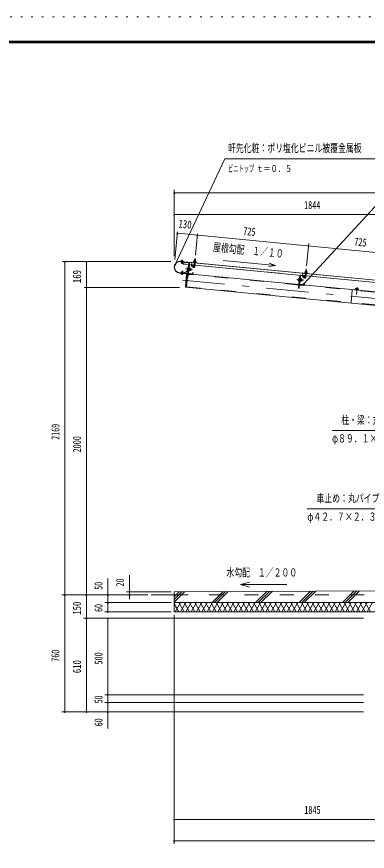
# Model space of a CAD drawing. Units: millimetres, scale not verified. Extents: x -31547 to 31550, y -14700 to 14700.
# Drawn here: x 10760 to 18732, y -4305 to 14700 of the extents above; entities that cross this region are included whole.
import ezdxf
from ezdxf.enums import TextEntityAlignment as Align

# ---------------------------------------------------------------- set-up
doc = ezdxf.new("R2010")
doc.units = ezdxf.units.MM
doc.header["$LTSCALE"] = 80
for name, pattern in [('USER2', [10, 4, -6]), ('USER3', [24, 12, -5, 2, -5]), ('USER4', [3, 0.5, -2.5])]:
    doc.linetypes.add(name, pattern=pattern)
for name, color, linetype, lineweight in [('0-6_2-02BOLD', 7, 'Continuous', 18), ('0-7_2-12HIDDEN', 3, 'USER2', 18), ('0-8_2-22CENTER', 3, 'USER3', 18), ('0-9_2-42THIN', 4, 'Continuous', 18), ('0-A_2-52DIM', 3, 'Continuous', 18), ('0-B_2-62HATCH', 2, 'Continuous', 18), ('0-C_F-F1PAPER', 5, 'Continuous', 18), ('0-D_F-E_J_ADD', 5, 'USER4', 18)]:
    doc.layers.add(name, color=color, linetype=linetype, lineweight=lineweight)
doc.styles.add('ＭＳ ゴシック', font='')
doc.styles.get('ＭＳ ゴシック').set_extended_font_data('MS Gothic')

msp = doc.modelspace()

# ---------------------------------------------------------------- linework, layer by layer
at = {"layer": '0-6_2-02BOLD'}
for p, q in [((19983.02, 8598.56), (14489.97, 9127.48)), ((14509.82, 9125.56), (14509.34, 9120.5)), ((14510.92, 9132.83), (14512.09, 9145.01)), ((14530.25, 9118.49), (14530.73, 9123.55)), ((14531.04, 9130.92), (14532.21, 9143.09)), ((14542.26, 9142.14), (14541.11, 9129.96)), ((14800.02, 9117.31), (14801.73, 9135.15)), ((14826.62, 9165.51), (14805.72, 9167.53)), ((14824.36, 9132.98), (14822.64, 9115.13)), ((14526.79, 9082.1), (14505.88, 9084.09)), ((14547.66, 9116.81), (14548.16, 9121.87)), ((14547.98, 9120.14), (19982.85, 8596.82)), ((14674.13, 9086.36), (14621.32, 8537.81)), ((14654.29, 8938.64), (14637.56, 8940.25)), ((14640.07, 8966.4), (14656.8, 8964.79)), ((14674.12, 9086.35), (14658.65, 8925.66)), ((14667.98, 9022.43), (14679.12, 9021.36)), ((14686.98, 9044.52), (14669, 8857.77)), ((14793.97, 9045.47), (14682.48, 9056.2)), ((14682.75, 8942.07), (14690.39, 8948.36)), ((14691.06, 8955.33), (14683.42, 8949.04)), ((14709.35, 8933.34), (14689.13, 8935.29)), ((14691.65, 8961.43), (14711.86, 8959.49)), ((14775.31, 9041.63), (14693.09, 9049.55)), ((14718.66, 8931.58), (14721.33, 8959.44)), ((14785.93, 9034.98), (14783.64, 9011.29)), ((14798.83, 9095.98), (14791.42, 9019.12)), ((14816.11, 9056.39), (14795.21, 9058.41)), ((14812.33, 9017.1), (14819.73, 9093.97)), ((17319.78, 8802.25), (14814.87, 9043.45)), ((14464.44, 8862.35), (14621.91, 8847.2)), ((14622.09, 8848.93), (14464.61, 8864.1)), ((14512.03, 8852.13), (14510.87, 8839.96)), ((14530.99, 8838.04), (14532.15, 8850.22)), ((14655.36, 8920.71), (14557.25, 8868.13)), ((14562.54, 8858.25), (14657.05, 8908.91)), ((14662.35, 8847.16), (17177.03, 8605.03)), ((14674.04, 8851.66), (14756.26, 8843.75)), ((17193.8, 8779.21), (17204.94, 8778.14)), ((17194.82, 8614.56), (17212.8, 8801.3)), ((17218.91, 8806.34), (17301.13, 8798.41)), ((17317.24, 8775.9), (17324.64, 8852.77)), ((17341.93, 8813.17), (17321.03, 8815.19)), ((17325.83, 8874.1), (17327.55, 8891.95)), ((17345.55, 8850.75), (17338.15, 8773.89)), ((19845.6, 8559.04), (17340.69, 8800.24)), ((17350.18, 8889.77), (17348.45, 8871.92)), ((17180.1, 8695.43), (17163.37, 8697.04)), ((17182.62, 8721.58), (17165.89, 8723.19)), ((17178.51, 8678.89), (17184.08, 8678.35)), ((17188.17, 8603.95), (19702.84, 8361.82)), ((17282.07, 8600.54), (17199.86, 8608.45)), ((17206.38, 8676.2), (17200.8, 8676.74)), ((17213.58, 8677.98), (17206.61, 8678.65)), ((17216.21, 8705.15), (17208.56, 8698.85)), ((17216.87, 8712.12), (17209.23, 8705.82)), ((17214.94, 8692.07), (17235.16, 8690.13)), ((17237.68, 8716.28), (17217.46, 8718.22)), ((17218.72, 8731.3), (17238.95, 8729.35)), ((17247.15, 8716.23), (17240.19, 8716.9)), ((14603.9, 8539.49), (19927.96, 8026.85)), ((18480.21, 8508.01), (18478.16, 8486.77)), ((18512.36, 8483.48), (18514.4, 8504.72)), ((14339.83, 1532.9), (13814.83, 1532.9)), ((14339.83, 1602.9), (20641.41, 1634.25))]:
    msp.add_line(p, q, dxfattribs=at)
for points in [[(14490.14, 9129.22), (14652.84, 9113.55), (14652.67, 9111.81)], [(14542.26, 9142.14), (14539.39, 9144.18), (14505.24, 9147.44), (14502.03, 9145.98), (14500.87, 9133.79)], [(14833.95, 9114.05), (14835.67, 9131.89), (14832.81, 9133.93), (14793.62, 9137.71), (14790.41, 9136.25), (14788.69, 9118.41)], [(14802.76, 9136.83), (14805.72, 9167.53), (14807.63, 9169.1), (14825.04, 9167.43), (14826.62, 9165.51), (14823.67, 9134.81)], [(14668.91, 9105.14), (14491.93, 9122.18), (14490.85, 9111.03), (14667.83, 9093.99)], [(14508.28, 9109.35), (14505.88, 9084.09), (14509.04, 9080.28), (14522.98, 9078.95), (14526.79, 9082.1), (14529.19, 9107.34)], [(14671.18, 9055.7), (14542.97, 9068.04), (14546.59, 9105.66)], [(14658.06, 8977.87), (14641.33, 8979.48), (14638.5, 8975.51), (14634.27, 8931.62), (14636.29, 8927.18), (14653.03, 8925.57)], [(14685.27, 9085.29), (14653.97, 8760.06), (14642.82, 8761.14)], [(14658.26, 8921.57), (14652.69, 8922.11), (14658.4, 8981.33), (14663.97, 8980.8)], [(14674.99, 8919.96), (14680.56, 8919.42), (14686.27, 8978.64), (14680.69, 8979.18)], [(14686.03, 8976.21), (14693, 8975.53), (14687.77, 8921.19), (14680.8, 8921.86)], [(14687.87, 8922.21), (14708.09, 8920.26), (14710.92, 8924.23), (14715.15, 8968.13), (14713.13, 8972.56), (14692.9, 8974.51)], [(14714.37, 8960.11), (14721.33, 8959.44), (14726.07, 8953.72), (14724.38, 8936.29), (14718.66, 8931.58), (14711.69, 8932.25)], [(14776.95, 9012.52), (14754.73, 9028.37), (14742.54, 9011.27), (14764.76, 8995.42)], [(14783.64, 9011.29), (14778.07, 9011.83), (14780.35, 9035.52)], [(14553.27, 8867.33), (14489.08, 8873.51), (14488, 8862.35), (14552.2, 8856.18)], [(14542.21, 8849.26), (14541.04, 8837.08), (14537.82, 8835.61), (14503.69, 8838.87), (14500.81, 8840.92), (14501.97, 8853.1)], [(14534.36, 8869.15), (14537.19, 8898.96), (14516.29, 8900.95), (14513.44, 8871.16)], [(14516.29, 8900.95), (14520.1, 8904.1), (14534.04, 8902.77), (14537.19, 8898.96)], [(14651.2, 8848.23), (14633.79, 8849.91), (14603.9, 8539.49), (14594.45, 8550.95), (14622.33, 8840.47), (14633.79, 8849.91)], [(14627.65, 8851.92), (14629.15, 8867.6), (14627.41, 8867.76), (14625.9, 8852.08)], [(14762.37, 8848.78), (14764.65, 8872.47), (14770.23, 8871.94), (14767.95, 8848.25)], [(17207.22, 8801.83), (17179.78, 8516.85), (17168.63, 8517.93), (17193.79, 8779.22)], [(17302.77, 8769.31), (17280.55, 8785.15), (17268.35, 8768.06), (17290.58, 8752.21)], [(17306.17, 8792.31), (17303.88, 8768.62), (17309.46, 8768.08), (17311.74, 8791.76)], [(17359.77, 8870.83), (17361.49, 8888.68), (17358.62, 8890.72), (17319.43, 8894.5), (17316.23, 8893.04), (17314.52, 8875.19)], [(17328.58, 8893.61), (17331.54, 8924.31), (17352.44, 8922.31), (17349.48, 8891.6)], [(17331.54, 8924.31), (17333.45, 8925.89), (17350.86, 8924.22), (17352.44, 8922.31)], [(17183.88, 8734.65), (17167.14, 8736.27), (17164.32, 8732.3), (17160.09, 8688.4)], [(17160.09, 8688.4), (17162.11, 8683.97), (17178.84, 8682.35)], [(17178.51, 8678.89), (17184.21, 8738.12), (17189.79, 8737.58)], [(17206.38, 8676.2), (17212.09, 8735.43), (17206.51, 8735.97)], [(17211.85, 8732.99), (17218.82, 8732.32), (17213.58, 8677.98)], [(17238.95, 8729.35), (17240.96, 8724.91), (17236.73, 8681.02), (17233.9, 8677.05), (17213.69, 8679)], [(17237.51, 8689.04), (17244.47, 8688.36), (17247.15, 8716.23), (17251.88, 8710.5), (17250.2, 8693.08), (17244.47, 8688.36)], [(17293.76, 8605.03), (17296.04, 8628.72), (17290.46, 8629.25), (17288.19, 8605.57)], [(18531.17, 8474.63), (18531.84, 8481.6), (18458.68, 8488.65), (18458.01, 8481.68)], [(18461.06, 8488.42), (18463.11, 8509.66), (18468.86, 8512.28), (18526.35, 8506.74), (18531.5, 8503.07), (18529.46, 8481.83)], [(19974.83, 1147.9), (14339.83, 1147.9), (14339.83, 1602.9)], [(19974.83, 1007.9), (19974.83, 1357.9), (14339.83, 1357.9)]]:
    msp.add_lwpolyline(points, dxfattribs=at)
for points in [[(14499.21, 9133.95), (14498.67, 9128.38), (14542.23, 9124.22), (14542.77, 9129.8)], [(14838.66, 9107.96), (14782.92, 9113.34), (14783.46, 9118.91), (14839.2, 9113.53)], [(14544.39, 8854.68), (14543.87, 8849.1), (14500.31, 8853.26), (14500.84, 8858.83)], [(17309.27, 8875.69), (17365.02, 8870.32), (17364.48, 8864.74), (17308.73, 8870.12)]]:
    msp.add_lwpolyline(points, close=True, dxfattribs=at)
for centre, radius, start, end in [((14477.29, 8995.78), 134.05, 84.49997, 264.49997), ((14477.29, 8995.78), 132.3, 84.49997, 264.49997), ((14506.46, 9139.18), 8.11, 46.00594, 84.55217), ((14519.49, 9116.16), 29.79, 64.72084, 104.38129), ((14536.62, 9136.3), 8.11, 84.55217, 123.0836), ((14795.27, 9127.44), 10.06, 50.11574, 110.11574), ((14809.6, 9098.38), 37.62, 66.91203, 102.08795), ((14829.22, 9124.17), 10.06, 58.88425, 118.88425), ((14644.52, 8932.98), 10.07, 133.77223, 174.49905), ((14672.82, 8950.06), 36.61, 153.47365, 195.52446), ((14648.29, 8972.21), 10.07, 174.49905, 215.22588), ((14667.16, 9087.02), 7, 354.49998, 84.49997), ((14667.16, 9087.02), 18.2, 354.49998, 84.49997), ((14692.55, 9043.98), 11.2, 84.4973, 174.4973), ((14692.55, 9043.98), 5.6, 84.4973, 174.4973), ((14701.12, 8927.53), 10.07, 354.49905, 35.22588), ((14676.59, 8949.69), 36.61, 333.47365, 15.52446), ((14704.9, 8966.76), 10.07, 313.77223, 354.49905), ((14782.28, 9019.99), 30.18, 234.5, 354.5), ((14774.78, 9036.05), 5.6, 354.5092, 84.50122), ((14774.78, 9036.05), 11.2, 354.50143, 84.50122), ((14782.28, 9019.99), 9.19, 234.5, 354.5), ((14785.73, 9106.03), 7, 84.4998, 264.4998), ((14834.51, 9101.33), 7, 264.50061, 84.50061), ((14506.45, 8846.75), 8.11, 264.55217, 303.0836), ((14523.59, 8866.89), 29.79, 244.72084, 284.38129), ((14536.61, 8843.87), 8.11, 226.00594, 264.55217), ((14553.94, 8874.3), 18.2, 264.49997, 298.1879), ((14553.94, 8874.3), 7, 264.49997, 298.18448), ((14622.42, 8852.42), 5.25, 264.49997, 354.49997), ((14622.42, 8852.42), 3.5, 264.49997, 354.49997), ((14652.38, 8926.27), 6.3, 298.20261, 313.75566), ((14674.57, 8857.23), 11.2, 174.4973, 264.48845), ((14674.57, 8857.23), 5.6, 174.4973, 264.48845), ((14756.79, 8849.32), 11.2, 264.49953, 354.50208), ((14756.79, 8849.32), 5.6, 264.49953, 354.5092), ((17218.37, 8800.76), 11.2, 84.4973, 174.4973), ((17218.37, 8800.76), 5.6, 84.4973, 174.4973), ((17308.1, 8776.78), 30.18, 234.5, 354.5), ((17300.59, 8792.84), 5.6, 354.5092, 84.50122), ((17300.59, 8792.84), 11.2, 354.50143, 84.50122), ((17308.1, 8776.78), 9.19, 234.5, 354.5), ((17311.55, 8862.82), 7, 84.4998, 264.4998), ((17321.09, 8884.22), 10.06, 50.11574, 110.11574), ((17335.43, 8855.17), 37.62, 66.91203, 102.08795), ((17355.03, 8880.96), 10.06, 58.88425, 118.88425), ((17360.32, 8858.12), 7, 264.50061, 84.50061), ((17170.33, 8689.77), 10.07, 133.77223, 174.49905), ((17198.64, 8706.84), 36.61, 153.47365, 195.52446), ((17174.11, 8728.99), 10.07, 174.49905, 215.22588), ((17200.39, 8614.02), 11.2, 174.4973, 264.48845), ((17200.39, 8614.02), 5.6, 174.4973, 264.48845), ((17202.4, 8706.48), 36.61, 333.47365, 15.52446), ((17226.95, 8684.32), 10.07, 354.49905, 35.22588), ((17230.72, 8723.55), 10.07, 313.77223, 354.49905), ((17282.61, 8606.11), 11.2, 264.49953, 354.50208), ((17282.61, 8606.11), 5.6, 264.49953, 354.5092), ((18470.69, 8498.8), 13.24, 44.06885, 84.5), ((18492.99, 8461.5), 48.23, 63.6357, 105.3643), ((18521.98, 8493.86), 13.24, 84.5, 124.92831)]:
    msp.add_arc(centre, radius, start, end, dxfattribs=at)
at = {"layer": '0-7_2-12HIDDEN'}
for p, q in [((14543.14, 9069.78), (14671.34, 9057.44)), ((14682.64, 9057.93), (14794.13, 9047.2)), ((14815.04, 9045.19), (17319.94, 8803.99)), ((17175.61, 8590.39), (14660.94, 8832.53)), ((17340.85, 8801.98), (19845.76, 8560.79)), ((14622.72, 8552.44), (19929.37, 8041.48)), ((19701.42, 8347.18), (17186.76, 8589.32)), ((18388.7, 8473.58), (18361.62, 8192.43)), ((14339.84, 1532.9), (28409.84, 1532.9))]:
    msp.add_line(p, q, dxfattribs=at)
at = {"layer": '0-8_2-22CENTER'}
for p, q in [((14515.59, 9075.79), (14523.74, 9160.43)), ((14819.25, 9198.43), (14801.88, 9018.11)), ((14760.06, 8941.64), (14601.55, 8956.92)), ((14732.52, 9028.17), (14741.44, 9120.84)), ((14770.86, 9003.97), (14737.37, 9027.84)), ((17345.06, 8955.22), (17327.69, 8774.89)), ((14527.49, 8907.27), (14519.34, 8822.63)), ((17258.34, 8784.95), (17267.26, 8877.63)), ((17296.67, 8760.76), (17263.19, 8784.63)), ((14531.74, 8703.08), (19942.91, 8182.06)), ((17285.88, 8698.43), (17127.36, 8713.71)), ((18500.96, 8544.35), (18484.52, 8373.64))]:
    msp.add_line(p, q, dxfattribs=at)
for centre in [(14782.28, 9019.99), (17308.1, 8776.78)]:
    msp.add_arc(centre, 19.69, 234.5, 354.5, dxfattribs=at)
at = {"layer": '0-9_2-42THIN'}
for p, q in [((14512.62, 9125.3), (14512.14, 9120.23)), ((14527.47, 9118.76), (14527.96, 9123.82)), ((14807.63, 9169.1), (14804.5, 9136.66)), ((14821.93, 9134.98), (14825.05, 9167.43)), ((14511.08, 9109.08), (14508.41, 9081.04)), ((14523.73, 9079.58), (14526.4, 9107.61)), ((14712.02, 8935.74), (14722.48, 8934.73)), ((14724.49, 8955.63), (14714.03, 8956.64)), ((14794.58, 9051.9), (14796.95, 9058.23)), ((14796.95, 9058.23), (14800.57, 9095.81)), ((14516.24, 8870.9), (14519.34, 8903.48)), ((14534.67, 8902.01), (14531.56, 8869.42)), ((17333.45, 8925.89), (17330.32, 8893.45)), ((17347.74, 8891.76), (17350.86, 8924.21)), ((17237.84, 8692.52), (17248.29, 8691.51)), ((17250.3, 8712.41), (17239.85, 8713.42))]:
    msp.add_line(p, q, dxfattribs=at)
for points in [[(14817.99, 9094.14), (14814.37, 9056.56), (14815.49, 9049.88)], [(17320.4, 8808.69), (17322.77, 8815.02), (17326.39, 8852.59)], [(17343.8, 8850.92), (17340.19, 8813.35), (17341.3, 8806.68)]]:
    msp.add_lwpolyline(points, dxfattribs=at)
at = {"layer": '0-A_2-52DIM'}
for p, q in [((17291.9, 8618.92), (19904.83, 11465.9)), ((14357.34, 10685.45), (14329.34, 10685.45)), ((14343.34, 9245.24), (14343.34, 10755.45)), ((14343.34, 10685.45), (28406.32, 10685.45)), ((14357.34, 10195.45), (14329.34, 10195.45)), ((28406.32, 10195.45), (14343.34, 10195.45)), ((14416.66, 9801.26), (14356.15, 9172.78)), ((14427.45, 9767.92), (14399.45, 9767.92)), ((19921.47, 9237.56), (14413.45, 9767.92)), ((14873.05, 9757.32), (14825.95, 9268.11)), ((14883.84, 9723.97), (14855.84, 9723.97)), ((17351.76, 9024.9), (17400.69, 9533.02)), ((17409.66, 9480.76), (17381.66, 9480.76)), ((11802.34, 9124.4), (14266.46, 9124.4)), ((11868.84, 9124.4), (11840.84, 9124.4)), ((11854.84, 1532.9), (11854.84, 9124.4)), ((12358.84, 9124.4), (12330.84, 9124.4)), ((12344.84, 1532.9), (12344.84, 9124.4)), ((14374.07, 9058.64), (14346.07, 9058.64)), ((16499.86, 9091.05), (16647.38, 9035.89)), ((17305.91, 8618.92), (17277.91, 8618.92)), ((12292.34, 8532.9), (14462.19, 8532.9)), ((12358.84, 8532.9), (12330.84, 8532.9)), ((19327.34, 3492.9), (17367.33, 3492.9)), ((12834.83, 1147.9), (12834.83, 1910.9)), ((13324.83, 1980.9), (13324.83, 1438.97)), ((16052.26, 1713.33), (15849.41, 1767.69)), ((11784.84, 1532.9), (13744.84, 1532.9)), ((11868.84, 1532.9), (11840.84, 1532.9)), ((11854.83, -1127.1), (11854.83, 1532.9)), ((12358.84, 1532.9), (12330.84, 1532.9)), ((12344.83, -1127.1), (12344.83, 1532.9)), ((12848.83, 1532.9), (12820.83, 1532.9)), ((13254.83, 1602.9), (14269.83, 1602.9)), ((13338.83, 1602.9), (13310.83, 1602.9)), ((13338.83, 1532.9), (13310.83, 1532.9)), ((14269.83, 1357.9), (12764.83, 1357.9)), ((12848.83, 1357.9), (12820.83, 1357.9)), ((14269.83, 1147.9), (12764.83, 1147.9)), ((12848.83, 1147.9), (12820.83, 1147.9)), ((18644.83, 1007.9), (12274.83, 1007.9)), ((12358.83, 1007.91), (12330.83, 1007.91)), ((12848.83, 1007.9), (12820.83, 1007.9)), ((12834.83, 1007.9), (12834.83, -1505.1)), ((14339.83, -4137.1), (14339.83, 1077.9)), ((18644.83, -742.1), (12764.83, -742.1)), ((12848.83, -742.1), (12820.83, -742.1)), ((12764.83, -917.1), (18644.83, -917.1)), ((12848.83, -917.1), (12820.83, -917.1)), ((18644.83, -1127.1), (11784.83, -1127.1)), ((11868.83, -1127.1), (11840.83, -1127.1)), ((12358.83, -1127.1), (12330.83, -1127.1)), ((12848.83, -1127.1), (12820.83, -1127.1)), ((14353.83, -3577.1), (14325.83, -3577.1)), ((28409.83, -3577.1), (14339.83, -3577.1)), ((14353.83, -4067.1), (14325.83, -4067.1)), ((28409.83, -4067.1), (14339.83, -4067.1))]:
    msp.add_line(p, q, dxfattribs=at)
for points in [[(14360.07, 9058.64), (15494.83, 11465.9), (19134.83, 11465.9)], [(15457.97, 9150.42), (16647.38, 9035.89), (16492.04, 9009.89)], [(17929.94, 5275.48), (19889.93, 5275.48), (20676.89, 4597.82)], [(16899.41, 1767.69), (15849.41, 1767.69), (16052.26, 1822.04)]]:
    msp.add_lwpolyline(points, dxfattribs=at)
for centre in [(14343.34, 10685.45), (14343.34, 10195.45), (14413.45, 9767.92), (14869.84, 9723.97), (17395.66, 9480.76), (11854.84, 9124.4), (12344.84, 9124.4), (14360.07, 9058.64), (17291.91, 8618.92), (12344.84, 8532.9), (11854.84, 1532.9), (12344.84, 1532.9), (12834.83, 1532.9), (13324.83, 1602.9), (13324.83, 1532.9), (12834.83, 1357.9), (12834.83, 1147.9), (12344.83, 1007.91), (12834.83, 1007.9), (12834.83, -742.1), (12834.83, -917.1), (11854.83, -1127.1), (12344.83, -1127.1), (12834.83, -1127.1), (14339.83, -3577.1), (14339.83, -4067.1)]:
    msp.add_arc(centre, 14, 180, 0, dxfattribs=at)
at = {"layer": '0-B_2-62HATCH'}
for p, q in [((14339.83, 1368.15), (14575.76, 1604.08)), ((14516.07, 1603.78), (14339.83, 1427.54)), ((14339.83, 1486.94), (14456.38, 1603.48)), ((15200.75, 1357.9), (15451.27, 1608.43)), ((15510.97, 1608.73), (15260.14, 1357.9)), ((15319.54, 1357.9), (15570.67, 1609.03)), ((16446.17, 1613.38), (16190.69, 1357.9)), ((16505.86, 1613.68), (16250.09, 1357.9)), ((16309.49, 1357.9), (16565.56, 1613.98)), ((17180.65, 1357.9), (17441.07, 1618.33)), ((17500.77, 1618.63), (17240.04, 1357.9)), ((17299.44, 1357.9), (17560.46, 1618.93)), ((18435.97, 1623.28), (18170.59, 1357.9)), ((18229.99, 1357.9), (18495.66, 1623.58)), ((18289.39, 1357.9), (18555.36, 1623.88)), ((14339.83, 1317.94), (14362.91, 1357.9)), ((14484.15, 1357.9), (14362.9, 1147.9)), ((14443.74, 1357.9), (14564.97, 1147.9)), ((14605.39, 1357.9), (14484.15, 1147.9)), ((14686.22, 1147.9), (14564.97, 1357.9)), ((14605.39, 1147.9), (14726.63, 1357.9)), ((14686.22, 1357.9), (14807.46, 1147.9)), ((14847.88, 1357.9), (14726.63, 1147.9)), ((14928.71, 1147.9), (14807.46, 1357.9)), ((14847.88, 1147.9), (14969.12, 1357.9)), ((14928.71, 1357.9), (15049.95, 1147.9)), ((15090.37, 1357.9), (14969.12, 1147.9)), ((15171.2, 1147.9), (15049.95, 1357.9)), ((15090.37, 1147.9), (15211.6, 1357.9)), ((15292.44, 1147.9), (15171.2, 1357.9)), ((15332.85, 1357.9), (15211.6, 1147.9)), ((15292.43, 1357.9), (15413.68, 1147.9)), ((15454.09, 1357.9), (15332.85, 1147.9)), ((15534.93, 1147.9), (15413.68, 1357.9)), ((15454.1, 1147.9), (15575.34, 1357.9)), ((15534.93, 1357.9), (15656.17, 1147.9)), ((15696.59, 1357.9), (15575.34, 1147.9)), ((15777.42, 1147.9), (15656.17, 1357.9)), ((15696.59, 1147.9), (15817.83, 1357.9)), ((15777.42, 1357.9), (15898.65, 1147.9)), ((15939.07, 1357.9), (15817.83, 1147.9)), ((16019.9, 1147.9), (15898.65, 1357.9)), ((15939.07, 1147.9), (16060.31, 1357.9)), ((16019.9, 1357.9), (16141.15, 1147.9)), ((16181.56, 1357.9), (16060.31, 1147.9)), ((16262.39, 1147.9), (16141.15, 1357.9)), ((16181.56, 1147.9), (16302.8, 1357.9)), ((16262.39, 1357.9), (16383.64, 1147.9)), ((16424.05, 1357.9), (16302.8, 1147.9)), ((16504.88, 1147.9), (16383.64, 1357.9)), ((16424.05, 1147.9), (16545.29, 1357.9)), ((16504.88, 1357.9), (16626.12, 1147.9)), ((16666.53, 1357.9), (16545.28, 1147.9)), ((16747.36, 1147.9), (16626.12, 1357.9)), ((16666.53, 1147.9), (16787.78, 1357.9)), ((16747.36, 1357.9), (16868.61, 1147.9)), ((16909.02, 1357.9), (16787.78, 1147.9)), ((16989.85, 1147.9), (16868.61, 1357.9)), ((16909.02, 1147.9), (17030.27, 1357.9)), ((16989.85, 1357.9), (17111.1, 1147.9)), ((17151.51, 1357.9), (17030.27, 1147.9)), ((17232.33, 1147.9), (17111.1, 1357.9)), ((17151.51, 1147.9), (17272.75, 1357.9)), ((17232.33, 1357.9), (17353.58, 1147.9)), ((17393.99, 1357.9), (17272.75, 1147.9)), ((17474.83, 1147.9), (17353.58, 1357.9)), ((17393.99, 1147.9), (17515.24, 1357.9)), ((17474.83, 1357.9), (17596.07, 1147.9)), ((17636.49, 1357.9), (17515.24, 1147.9)), ((17717.32, 1147.9), (17596.07, 1357.9)), ((17636.48, 1147.9), (17757.73, 1357.9)), ((17717.32, 1357.9), (17838.56, 1147.9)), ((17878.97, 1357.9), (17757.73, 1147.9)), ((17959.8, 1147.9), (17838.56, 1357.9)), ((17878.97, 1147.9), (18000.21, 1357.9)), ((17959.8, 1357.9), (18081.04, 1147.9)), ((18121.46, 1357.9), (18000.21, 1147.9)), ((18202.29, 1147.9), (18081.04, 1357.9)), ((18121.46, 1147.9), (18242.7, 1357.9)), ((18323.53, 1147.9), (18202.29, 1357.9)), ((18363.95, 1357.9), (18242.7, 1147.9)), ((18323.53, 1357.9), (18444.78, 1147.9)), ((18485.19, 1357.9), (18363.95, 1147.9)), ((18566.01, 1147.9), (18444.78, 1357.9)), ((18485.19, 1147.9), (18606.43, 1357.9)), ((18566.02, 1357.9), (18687.26, 1147.9)), ((18727.68, 1357.9), (18606.43, 1147.9)), ((18808.51, 1147.9), (18687.26, 1357.9)), ((18727.68, 1147.9), (18848.92, 1357.9)), ((14443.74, 1147.9), (14339.83, 1327.86))]:
    msp.add_line(p, q, dxfattribs=at)
at = {"layer": '0-C_F-F1PAPER'}
for points in [[(30849.95, -14000), (30849.95, 14140), (-9330.05, 14140), (-9330.05, -14000)], [(30846.45, -13996.5), (30846.45, 14136.5), (-9326.55, 14136.5), (-9326.55, -13996.5)], [(30842.95, -13993), (-9323.05, -13993), (-9323.05, 14133), (30842.95, 14133)], [(30839.45, -13989.5), (30839.45, 14129.5), (-9319.55, 14129.5), (-9319.55, -13989.5)], [(30835.95, -13986), (-9316.05, -13986), (-9316.05, 14126), (30835.95, 14126)], [(30832.45, -13982.5), (30832.45, 14122.5), (-9312.55, 14122.5), (-9312.55, -13982.5)], [(30828.95, -13979), (-9309.05, -13979), (-9309.05, 14119), (30828.95, 14119)], [(30825.45, -13975.5), (30825.45, 14115.5), (-9305.55, 14115.5), (-9305.55, -13975.5)], [(30821.95, -13972), (30821.95, 14112), (-9302.05, 14112), (-9302.05, -13972)], [(30818.45, -13968.5), (30818.45, 14108.5), (-9298.55, 14108.5), (-9298.55, -13968.5)], [(30814.95, -13965), (-9295.05, -13965), (-9295.05, 14105), (30814.95, 14105)]]:
    msp.add_lwpolyline(points, close=True, dxfattribs=at)
at = {"layer": '0-D_F-E_J_ADD'}
msp.add_lwpolyline([(31549.95, -14700), (-10030.05, -14700), (-10030.05, 14700), (31549.95, 14700)], close=True, dxfattribs=at)

# ---------------------------------------------------------------- texts
at = {"layer": '0-A_2-52DIM', "color": 7, "style": 'ＭＳ ゴシック'}
for s, height, width, p in [('軒先化粧：ポリ塩化ビニル被覆金属板', 182.3, 0.7, (15564.83, 11560.78)), ('ビニトップ ', 155, 0.55, (15564.84, 11115.9)), ('ｔ＝０．５', 155, 0.75, (16207.82, 11115.9)), ('1844', 182.3, 0.75, (17293.76, 10265.45)), ('柱・梁：丸パイプ', 182.3, 0.7, (18139.94, 5370.36)), ('φ８９．１×４．２', 182.3, 0.7, (17929.94, 4950.35)), ('車止め：丸パイプ', 182.3, 0.7, (17577.33, 3587.78)), ('φ４２．７×２．３', 182.3, 0.7, (17367.33, 3167.77)), ('水勾配\u3000１／２００', 182.3, 0.7, (15529.56, 1897.56)), ('1845', 182.3, 0.75, (17299.47, -3507.1))]:
    msp.add_text(s, height=height, dxfattribs=dict(at, width=width)).set_placement(p, align=Align.BOTTOM_LEFT)
for s, rotation, width, p in [('130', 354.5, 0.8, (14426.96, 9844.34)), ('725', 354.5, 0.65, (15898.62, 9677.65)), ('屋根勾配\u3000１／１０', 354.5, 0.7, (15213.63, 9309.87)), ('725', 354.501, 0.65, (18424.43, 9434.44)), ('169', 90, 0.8, (12274.84, 8633.95)), ('2169', 90, 0.7, (11784.84, 5064.92)), ('2000', 90, 0.75, (12274.84, 4776.66)), ('50', 90, 0.7, (12764.83, 1649.5)), ('20', 90, 0.7, (13254.83, 1725.65)), ('150', 90, 0.8, (12274.83, 1082.12)), ('60', 90, 0.7, (12764.83, 1144.94)), ('760', 90, 0.7, (11784.84, 11.97)), ('500', 90, 0.75, (12764.83, -52.52)), ('610', 90, 0.8, (12274.83, -248.42)), ('50', 90, 0.7, (12764.83, -937)), ('60', 90, 0.7, (12764.83, -1459.06))]:
    msp.add_text(s, height=182.3, rotation=rotation, dxfattribs=dict(at, width=width)).set_placement(p, align=Align.BOTTOM_LEFT)

doc.saveas('drawing.dxf')
